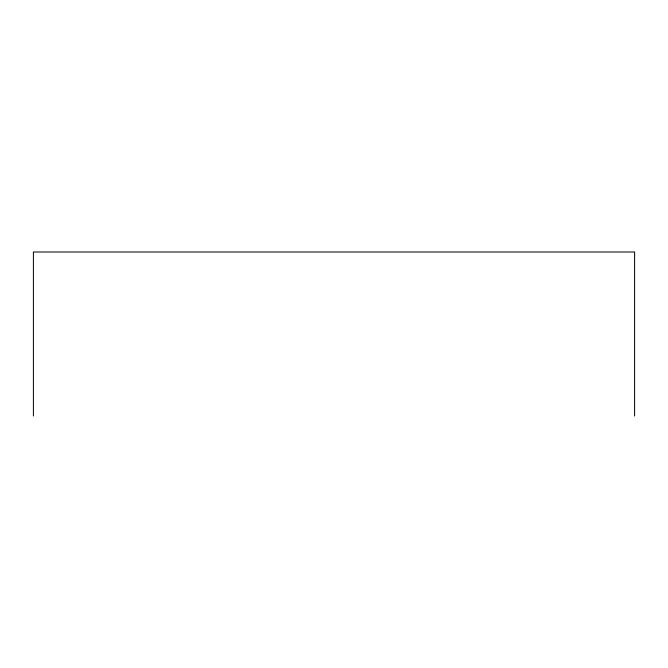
<?xml version="1.0" encoding="UTF-8"?>
<svg xmlns="http://www.w3.org/2000/svg" width="668" height="668" viewBox="0 0 668 668"><rect width="100%" height="100%" fill="white"/><g stroke="black" fill="none" stroke-linecap="round" stroke-linejoin="round"><path stroke-width="1" d="M634.6 416.005L634.6 251.995L33.4 251.995L33.4 416.005"/></g></svg>
